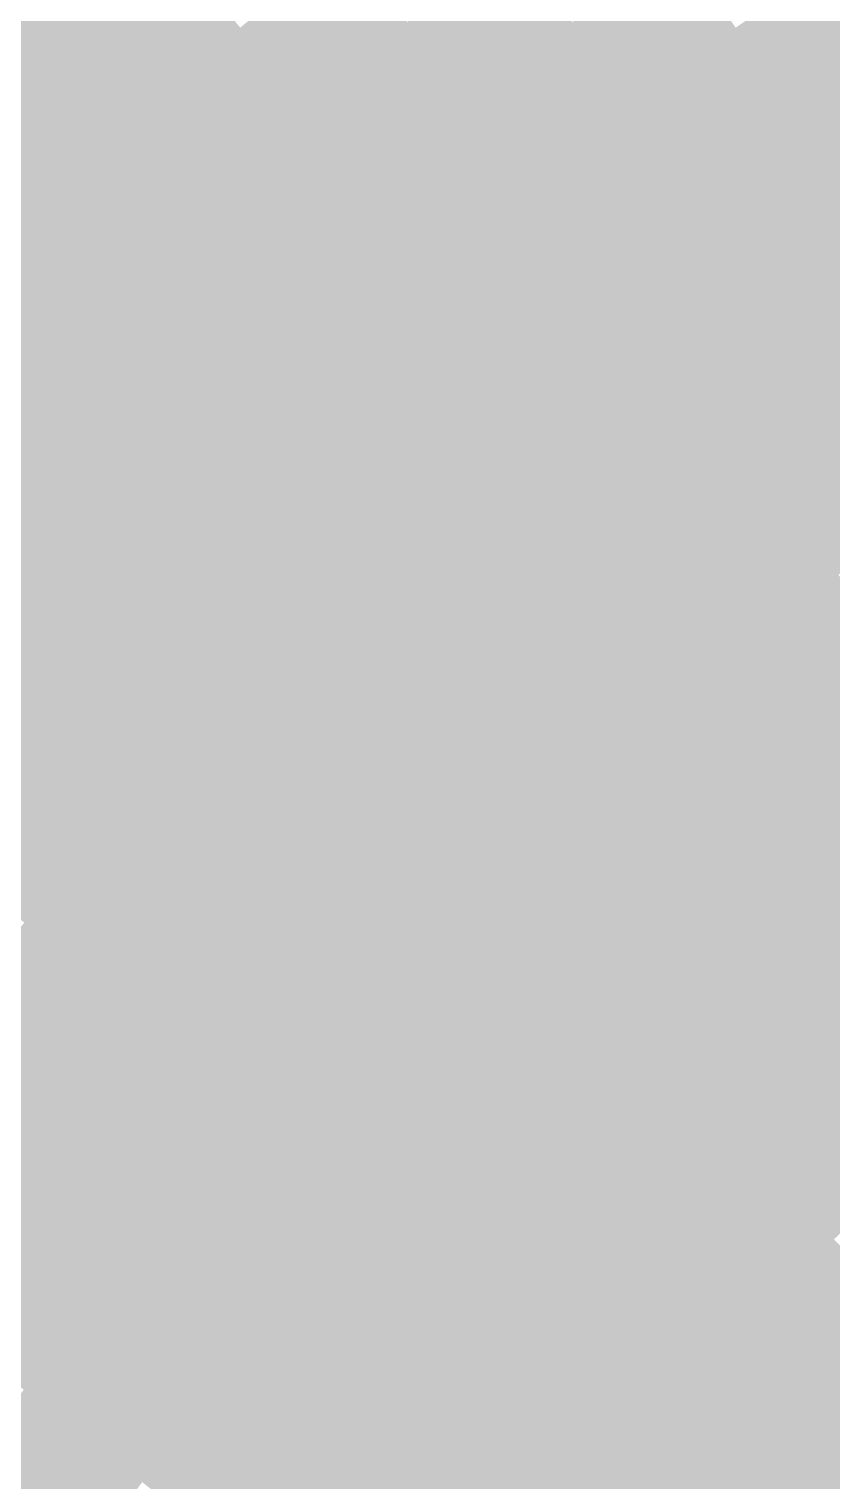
# Model space of a CAD drawing. Header units: inches. Extents: x -266 to 784, y -170 to 213.
# Drawn here: x -74 to -57.96, y 56.01 to 85 of the extents above; entities that cross this region are included whole.
import ezdxf

# ---------------------------------------------------------------- set-up
doc = ezdxf.new("R2010")
doc.units = ezdxf.units.IN
doc.header["$MEASUREMENT"] = 0

msp = doc.modelspace()

# ---------------------------------------------------------------- linework, layer by layer
at = {"color": 91, "true_color": 0x7bf68f}
msp.add_solid([(-73.155358, 84.807391), (-73.808531, 85.5646), (-71.052048, 86.577171), (-71.686441, 87.350181)], dxfattribs=at)
at = {"color": 91, "true_color": 0x7afe8d}
msp.add_solid([(-69.148868, 84.258139), (-69.783261, 85.03115), (-67.060243, 85.929761), (-67.675475, 86.718107)], dxfattribs=at)
at = {"color": 91, "true_color": 0x6dfe7e}
msp.add_solid([(-65.82978, 84.353068), (-66.445012, 85.141414), (-63.739826, 85.943206), (-64.335525, 86.746413)], dxfattribs=at)
at = {"color": 101, "true_color": 0x7dfb92}
msp.add_solid([(-72.502186, 84.050182), (-73.155358, 84.807391), (-70.417655, 85.80416), (-71.052048, 86.577171)], dxfattribs=at)
at = {"color": 91, "true_color": 0x60fe6f}
msp.add_solid([(-62.548427, 84.336791), (-63.144126, 85.139998), (-60.45986, 85.846405), (-61.035668, 86.66399)], dxfattribs=at)
at = {"color": 93, "true_color": 0x53fe5f}
msp.add_solid([(-59.308244, 84.211236), (-59.884052, 85.028821), (-57.223734, 85.64137), (-57.779304, 86.47284)], dxfattribs=at)
at = {"color": 91, "true_color": 0x79f28f}
msp.add_solid([(-75.886162, 83.727477), (-76.557721, 84.468428), (-73.808531, 85.5646), (-74.461704, 86.321809)], dxfattribs=at)
at = {"color": 91, "true_color": 0x73fe87}
msp.add_solid([(-68.514475, 83.485129), (-69.148868, 84.258139), (-66.445012, 85.141414), (-67.060243, 85.929761)], dxfattribs=at)
at = {"color": 91, "true_color": 0x66fe78}
msp.add_solid([(-65.214549, 83.564721), (-65.82978, 84.353068), (-63.144126, 85.139998), (-63.739826, 85.943206)], dxfattribs=at)
at = {"color": 91, "true_color": 0x5afe69}
msp.add_solid([(-61.952728, 83.533583), (-62.548427, 84.336791), (-59.884052, 85.028821), (-60.45986, 85.846405)], dxfattribs=at)
at = {"color": 101, "true_color": 0x7bf692}
msp.add_solid([(-75.214603, 82.986526), (-75.886162, 83.727477), (-73.155358, 84.807391), (-73.808531, 85.5646)], dxfattribs=at)
at = {"color": 101, "true_color": 0x7fff94}
msp.add_solid([(-71.849013, 83.292973), (-72.502186, 84.050182), (-69.783261, 85.03115), (-70.417655, 85.80416)], dxfattribs=at)
at = {"color": 93, "true_color": 0x4dfe59}
msp.add_solid([(-58.732436, 83.393651), (-59.308244, 84.211236), (-56.668164, 84.8099), (-57.223734, 85.64137)], dxfattribs=at)
at = {"color": 101, "true_color": 0x7afe90}
msp.add_solid([(-71.19584, 82.535764), (-71.849013, 83.292973), (-69.148868, 84.258139), (-69.783261, 85.03115)], dxfattribs=at)
at = {"color": 91, "true_color": 0x6dfe82}
msp.add_solid([(-67.880081, 82.712119), (-68.514475, 83.485129), (-65.82978, 84.353068), (-66.445012, 85.141414)], dxfattribs=at)
at = {"color": 91, "true_color": 0x60fe73}
msp.add_solid([(-64.599317, 82.776375), (-65.214549, 83.564721), (-62.548427, 84.336791), (-63.144126, 85.139998)], dxfattribs=at)
at = {"color": 91, "true_color": 0x53fe63}
msp.add_solid([(-61.357028, 82.730376), (-61.952728, 83.533583), (-59.308244, 84.211236), (-59.884052, 85.028821)], dxfattribs=at)
at = {"color": 101, "true_color": 0x7dfb94}
msp.add_solid([(-74.543044, 82.245575), (-75.214603, 82.986526), (-72.502186, 84.050182), (-73.155358, 84.807391)], dxfattribs=at)
at = {"color": 93, "true_color": 0x46fe53}
msp.add_solid([(-58.156627, 82.576066), (-58.732436, 83.393651), (-56.112594, 83.978431), (-56.668164, 84.8099)], dxfattribs=at)
at = {"color": 91, "true_color": 0x73fe8a}
msp.add_solid([(-70.542667, 81.778555), (-71.19584, 82.535764), (-68.514475, 83.485129), (-69.148868, 84.258139)], dxfattribs=at)
at = {"color": 91, "true_color": 0x66fe7c}
msp.add_solid([(-67.245688, 81.939108), (-67.880081, 82.712119), (-65.214549, 83.564721), (-65.82978, 84.353068)], dxfattribs=at)
at = {"color": 91, "true_color": 0x5afe6d}
msp.add_solid([(-63.984085, 81.988028), (-64.599317, 82.776375), (-61.952728, 83.533583), (-62.548427, 84.336791)], dxfattribs=at)
at = {"color": 93, "true_color": 0x4dfe5e}
msp.add_solid([(-60.761329, 81.927168), (-61.357028, 82.730376), (-58.732436, 83.393651), (-59.308244, 84.211236)], dxfattribs=at)
at = {"color": 101, "true_color": 0x7fff97}
msp.add_solid([(-73.871485, 81.504624), (-74.543044, 82.245575), (-71.849013, 83.292973), (-72.502186, 84.050182)], dxfattribs=at)
at = {"color": 100, "true_color": 0x40fe4e}
msp.add_solid([(-57.580819, 81.758481), (-58.156627, 82.576066), (-55.557023, 83.146961), (-56.112594, 83.978431)], dxfattribs=at)
at = {"color": 91, "true_color": 0x60fe77}
msp.add_solid([(-66.611295, 81.166098), (-67.245688, 81.939108), (-64.599317, 82.776375), (-65.214549, 83.564721)], dxfattribs=at)
at = {"color": 91, "true_color": 0x53fe67}
msp.add_solid([(-63.368854, 81.199682), (-63.984085, 81.988028), (-61.357028, 82.730376), (-61.952728, 83.533583)], dxfattribs=at)
at = {"color": 101, "true_color": 0x7afe93}
msp.add_solid([(-73.199926, 80.763673), (-73.871485, 81.504624), (-71.19584, 82.535764), (-71.849013, 83.292973)], dxfattribs=at)
at = {"color": 91, "true_color": 0x6dfe85}
msp.add_solid([(-69.889494, 81.021347), (-70.542667, 81.778555), (-67.880081, 82.712119), (-68.514475, 83.485129)], dxfattribs=at)
at = {"color": 93, "true_color": 0x46fe58}
msp.add_solid([(-60.16563, 81.123961), (-60.761329, 81.927168), (-58.156627, 82.576066), (-58.732436, 83.393651)], dxfattribs=at)
at = {"color": 91, "true_color": 0x66fe80}
msp.add_solid([(-69.236321, 80.264138), (-69.889494, 81.021347), (-67.245688, 81.939108), (-67.880081, 82.712119)], dxfattribs=at)
at = {"color": 91, "true_color": 0x5afe71}
msp.add_solid([(-65.976902, 80.393087), (-66.611295, 81.166098), (-63.984085, 81.988028), (-64.599317, 82.776375)], dxfattribs=at)
at = {"color": 93, "true_color": 0x4dfe62}
msp.add_solid([(-62.753622, 80.411336), (-63.368854, 81.199682), (-60.761329, 81.927168), (-61.357028, 82.730376)], dxfattribs=at)
at = {"color": 91, "true_color": 0x73fe8e}
msp.add_solid([(-72.528367, 80.022722), (-73.199926, 80.763673), (-70.542667, 81.778555), (-71.19584, 82.535764)], dxfattribs=at)
at = {"color": 93, "true_color": 0x40fe52}
msp.add_solid([(-59.56993, 80.320753), (-60.16563, 81.123961), (-57.580819, 81.758481), (-58.156627, 82.576066)], dxfattribs=at)
at = {"color": 101, "true_color": 0x7fff9a}
msp.add_solid([(-75.84946, 79.667179), (-76.539, 80.391426), (-73.871485, 81.504624), (-74.543044, 82.245575)], dxfattribs=at)
at = {"color": 91, "true_color": 0x6dfe88}
msp.add_solid([(-71.856808, 79.28177), (-72.528367, 80.022722), (-69.889494, 81.021347), (-70.542667, 81.778555)], dxfattribs=at)
at = {"color": 91, "true_color": 0x60fe7a}
msp.add_solid([(-68.583149, 79.506929), (-69.236321, 80.264138), (-66.611295, 81.166098), (-67.245688, 81.939108)], dxfattribs=at)
at = {"color": 91, "true_color": 0x53fe6c}
msp.add_solid([(-65.342508, 79.620077), (-65.976902, 80.393087), (-63.368854, 81.199682), (-63.984085, 81.988028)], dxfattribs=at)
at = {"color": 93, "true_color": 0x46fe5c}
msp.add_solid([(-62.138391, 79.622989), (-62.753622, 80.411336), (-60.16563, 81.123961), (-60.761329, 81.927168)], dxfattribs=at)
at = {"color": 100, "true_color": 0x3aff4c}
msp.add_solid([(-58.974231, 79.517546), (-59.56993, 80.320753), (-57.005011, 80.940897), (-57.580819, 81.758481)], dxfattribs=at)
at = {"color": 101, "true_color": 0x7afe96}
msp.add_solid([(-75.159919, 78.942932), (-75.84946, 79.667179), (-73.199926, 80.763673), (-73.871485, 81.504624)], dxfattribs=at)
at = {"color": 93, "true_color": 0x4dfe66}
msp.add_solid([(-64.708115, 78.847066), (-65.342508, 79.620077), (-62.753622, 80.411336), (-63.368854, 81.199682)], dxfattribs=at)
at = {"color": 91, "true_color": 0x66fe83}
msp.add_solid([(-71.185249, 78.540819), (-71.856808, 79.28177), (-69.236321, 80.264138), (-69.889494, 81.021347)], dxfattribs=at)
at = {"color": 91, "true_color": 0x5afe75}
msp.add_solid([(-67.929976, 78.74972), (-68.583149, 79.506929), (-65.976902, 80.393087), (-66.611295, 81.166098)], dxfattribs=at)
at = {"color": 93, "true_color": 0x40fe57}
msp.add_solid([(-61.523159, 78.834643), (-62.138391, 79.622989), (-59.56993, 80.320753), (-60.16563, 81.123961)], dxfattribs=at)
at = {"color": 100, "true_color": 0x33ff46}
msp.add_solid([(-58.378532, 78.714338), (-58.974231, 79.517546), (-56.429203, 80.123312), (-57.005011, 80.940897)], dxfattribs=at)
at = {"color": 101, "true_color": 0x73fe91}
msp.add_solid([(-74.470379, 78.218685), (-75.159919, 78.942932), (-72.528367, 80.022722), (-73.199926, 80.763673)], dxfattribs=at)
at = {"color": 91, "true_color": 0x53fe70}
msp.add_solid([(-67.276803, 77.992511), (-67.929976, 78.74972), (-65.342508, 79.620077), (-65.976902, 80.393087)], dxfattribs=at)
at = {"color": 93, "true_color": 0x46fe61}
msp.add_solid([(-64.073722, 78.074056), (-64.708115, 78.847066), (-62.138391, 79.622989), (-62.753622, 80.411336)], dxfattribs=at)
at = {"color": 100, "true_color": 0x3aff51}
msp.add_solid([(-60.907927, 78.046296), (-61.523159, 78.834643), (-58.974231, 79.517546), (-59.56993, 80.320753)], dxfattribs=at)
at = {"color": 91, "true_color": 0x6dfe8c}
msp.add_solid([(-73.780838, 77.494438), (-74.470379, 78.218685), (-71.856808, 79.28177), (-72.528367, 80.022722)], dxfattribs=at)
at = {"color": 91, "true_color": 0x60fe7e}
msp.add_solid([(-70.51369, 77.799868), (-71.185249, 78.540819), (-68.583149, 79.506929), (-69.236321, 80.264138)], dxfattribs=at)
at = {"color": 100, "true_color": 0x2dff41}
msp.add_solid([(-57.782833, 77.911131), (-58.378532, 78.714338), (-55.853395, 79.305727), (-56.429203, 80.123312)], dxfattribs=at)
at = {"color": 91, "true_color": 0x5afe79}
msp.add_solid([(-69.842131, 77.058917), (-70.51369, 77.799868), (-67.929976, 78.74972), (-68.583149, 79.506929)], dxfattribs=at)
at = {"color": 91, "true_color": 0x4dfe6a}
msp.add_solid([(-66.62363, 77.235302), (-67.276803, 77.992511), (-64.708115, 78.847066), (-65.342508, 79.620077)], dxfattribs=at)
at = {"color": 93, "true_color": 0x40fe5b}
msp.add_solid([(-63.439328, 77.301045), (-64.073722, 78.074056), (-61.523159, 78.834643), (-62.138391, 79.622989)], dxfattribs=at)
at = {"color": 100, "true_color": 0x33ff4b}
msp.add_solid([(-60.292696, 77.25795), (-60.907927, 78.046296), (-58.378532, 78.714338), (-58.974231, 79.517546)], dxfattribs=at)
at = {"color": 91, "true_color": 0x66fe87}
msp.add_solid([(-73.091298, 76.770191), (-73.780838, 77.494438), (-71.185249, 78.540819), (-71.856808, 79.28177)], dxfattribs=at)
at = {"color": 91, "true_color": 0x53fe74}
msp.add_solid([(-69.170572, 76.317966), (-69.842131, 77.058917), (-67.276803, 77.992511), (-67.929976, 78.74972)], dxfattribs=at)
at = {"color": 93, "true_color": 0x46fe65}
msp.add_solid([(-65.970457, 76.478094), (-66.62363, 77.235302), (-64.073722, 78.074056), (-64.708115, 78.847066)], dxfattribs=at)
at = {"color": 100, "true_color": 0x3aff56}
msp.add_solid([(-62.804935, 76.528035), (-63.439328, 77.301045), (-60.907927, 78.046296), (-61.523159, 78.834643)], dxfattribs=at)
at = {"color": 100, "true_color": 0x2dff46}
msp.add_solid([(-59.677464, 76.469603), (-60.292696, 77.25795), (-57.782833, 77.911131), (-58.378532, 78.714338)], dxfattribs=at)
at = {"color": 91, "true_color": 0x60fe82}
msp.add_solid([(-72.401757, 76.045944), (-73.091298, 76.770191), (-70.51369, 77.799868), (-71.185249, 78.540819)], dxfattribs=at)
at = {"color": 91, "true_color": 0x6dfe8f}
msp.add_solid([(-75.660426, 75.660426), (-76.367532, 76.367532), (-73.780838, 77.494438), (-74.470379, 78.218685)], dxfattribs=at)
at = {"color": 91, "true_color": 0x4dfe6e}
msp.add_solid([(-68.499013, 75.577015), (-69.170572, 76.317966), (-66.62363, 77.235302), (-67.276803, 77.992511)], dxfattribs=at)
at = {"color": 93, "true_color": 0x40fe5f}
msp.add_solid([(-65.317284, 75.720885), (-65.970457, 76.478094), (-63.439328, 77.301045), (-64.073722, 78.074056)], dxfattribs=at)
at = {"color": 100, "true_color": 0x33ff50}
msp.add_solid([(-62.170542, 75.755024), (-62.804935, 76.528035), (-60.292696, 77.25795), (-60.907927, 78.046296)], dxfattribs=at)
at = {"color": 91, "true_color": 0x5afe7d}
msp.add_solid([(-71.712217, 75.321697), (-72.401757, 76.045944), (-69.842131, 77.058917), (-70.51369, 77.799868)], dxfattribs=at)
at = {"color": 100, "true_color": 0x26ff40}
msp.add_solid([(-59.062233, 75.681257), (-59.677464, 76.469603), (-57.187133, 77.107923), (-57.782833, 77.911131)], dxfattribs=at)
at = {"color": 91, "true_color": 0x66fe8a}
msp.add_solid([(-74.953319, 74.953319), (-75.660426, 75.660426), (-73.091298, 76.770191), (-73.780838, 77.494438)], dxfattribs=at)
at = {"color": 93, "true_color": 0x46fe69}
msp.add_solid([(-67.827454, 74.836064), (-68.499013, 75.577015), (-65.970457, 76.478094), (-66.62363, 77.235302)], dxfattribs=at)
at = {"color": 100, "true_color": 0x3aff5a}
msp.add_solid([(-64.664111, 74.963676), (-65.317284, 75.720885), (-62.804935, 76.528035), (-63.439328, 77.301045)], dxfattribs=at)
at = {"color": 100, "true_color": 0x2dff4b}
msp.add_solid([(-61.536149, 74.982014), (-62.170542, 75.755024), (-59.677464, 76.469603), (-60.292696, 77.25795)], dxfattribs=at)
at = {"color": 91, "true_color": 0x53fe78}
msp.add_solid([(-71.022676, 74.59745), (-71.712217, 75.321697), (-69.170572, 76.317966), (-69.842131, 77.058917)], dxfattribs=at)
at = {"color": 100, "true_color": 0x20ff3a}
msp.add_solid([(-58.447001, 74.892911), (-59.062233, 75.681257), (-56.591434, 76.304715), (-57.187133, 77.107923)], dxfattribs=at)
at = {"color": 91, "true_color": 0x60fe86}
msp.add_solid([(-74.246212, 74.246212), (-74.953319, 74.953319), (-72.401757, 76.045944), (-73.091298, 76.770191)], dxfattribs=at)
at = {"color": 91, "true_color": 0x4dfe73}
msp.add_solid([(-70.333136, 73.873202), (-71.022676, 74.59745), (-68.499013, 75.577015), (-69.170572, 76.317966)], dxfattribs=at)
at = {"color": 93, "true_color": 0x40fe64}
msp.add_solid([(-67.155895, 74.095113), (-67.827454, 74.836064), (-65.317284, 75.720885), (-65.970457, 76.478094)], dxfattribs=at)
at = {"color": 100, "true_color": 0x33ff55}
msp.add_solid([(-64.010939, 74.206467), (-64.664111, 74.963676), (-62.170542, 75.755024), (-62.804935, 76.528035)], dxfattribs=at)
at = {"color": 100, "true_color": 0x26ff45}
msp.add_solid([(-60.901755, 74.209004), (-61.536149, 74.982014), (-59.062233, 75.681257), (-59.677464, 76.469603)], dxfattribs=at)
at = {"color": 100, "true_color": 0x1aff35}
msp.add_solid([(-57.83177, 74.104564), (-58.447001, 74.892911), (-55.995735, 75.501508), (-56.591434, 76.304715)], dxfattribs=at)
at = {"color": 91, "true_color": 0x5afe81}
msp.add_solid([(-73.539105, 73.539105), (-74.246212, 74.246212), (-71.712217, 75.321697), (-72.401757, 76.045944)], dxfattribs=at)
at = {"color": 100, "true_color": 0x3aff5f}
msp.add_solid([(-66.484337, 73.354161), (-67.155895, 74.095113), (-64.664111, 74.963676), (-65.317284, 75.720885)], dxfattribs=at)
at = {"color": 100, "true_color": 0x2dff4f}
msp.add_solid([(-63.357766, 73.449258), (-64.010939, 74.206467), (-61.536149, 74.982014), (-62.170542, 75.755024)], dxfattribs=at)
at = {"color": 100, "true_color": 0x20ff40}
msp.add_solid([(-60.267362, 73.435993), (-60.901755, 74.209004), (-58.447001, 74.892911), (-59.062233, 75.681257)], dxfattribs=at)
at = {"color": 91, "true_color": 0x46fe6e}
msp.add_solid([(-69.643595, 73.148955), (-70.333136, 73.873202), (-67.827454, 74.836064), (-68.499013, 75.577015)], dxfattribs=at)
at = {"color": 91, "true_color": 0x53fe7c}
msp.add_solid([(-72.831998, 72.831998), (-73.539105, 73.539105), (-71.022676, 74.59745), (-71.712217, 75.321697)], dxfattribs=at)
at = {"color": 93, "true_color": 0x40fe68}
msp.add_solid([(-68.954054, 72.424708), (-69.643595, 73.148955), (-67.155895, 74.095113), (-67.827454, 74.836064)], dxfattribs=at)
at = {"color": 100, "true_color": 0x33ff5a}
msp.add_solid([(-65.812778, 72.61321), (-66.484337, 73.354161), (-64.010939, 74.206467), (-64.664111, 74.963676)], dxfattribs=at)
at = {"color": 100, "true_color": 0x26ff4a}
msp.add_solid([(-62.704593, 72.692049), (-63.357766, 73.449258), (-60.901755, 74.209004), (-61.536149, 74.982014)], dxfattribs=at)
at = {"color": 100, "true_color": 0x1aff3a}
msp.add_solid([(-59.632969, 72.662983), (-60.267362, 73.435993), (-57.83177, 74.104564), (-58.447001, 74.892911)], dxfattribs=at)
at = {"color": 91, "true_color": 0x4dfe77}
msp.add_solid([(-72.124892, 72.124892), (-72.831998, 72.831998), (-70.333136, 73.873202), (-71.022676, 74.59745)], dxfattribs=at)
at = {"color": 91, "true_color": 0x5afe85}
msp.add_solid([(-75.321697, 71.712217), (-76.045944, 72.401757), (-73.539105, 73.539105), (-74.246212, 74.246212)], dxfattribs=at)
at = {"color": 110, "true_color": 0x3aff63}
msp.add_solid([(-68.264514, 71.700461), (-68.954054, 72.424708), (-66.484337, 73.354161), (-67.155895, 74.095113)], dxfattribs=at)
at = {"color": 100, "true_color": 0x2dff54}
msp.add_solid([(-65.141219, 71.872259), (-65.812778, 72.61321), (-63.357766, 73.449258), (-64.010939, 74.206467)], dxfattribs=at)
at = {"color": 100, "true_color": 0x20ff45}
msp.add_solid([(-62.05142, 71.93484), (-62.704593, 72.692049), (-60.267362, 73.435993), (-60.901755, 74.209004)], dxfattribs=at)
at = {"color": 100, "true_color": 0x13ff35}
msp.add_solid([(-58.998575, 71.889972), (-59.632969, 72.662983), (-57.216538, 73.316218), (-57.83177, 74.104564)], dxfattribs=at)
at = {"color": 91, "true_color": 0x46fe72}
msp.add_solid([(-71.417785, 71.417785), (-72.124892, 72.124892), (-69.643595, 73.148955), (-70.333136, 73.873202)], dxfattribs=at)
at = {"color": 91, "true_color": 0x53fe80}
msp.add_solid([(-74.59745, 71.022676), (-75.321697, 71.712217), (-72.831998, 72.831998), (-73.539105, 73.539105)], dxfattribs=at)
at = {"color": 100, "true_color": 0x33ff5e}
msp.add_solid([(-67.574973, 70.976214), (-68.264514, 71.700461), (-65.812778, 72.61321), (-66.484337, 73.354161)], dxfattribs=at)
at = {"color": 100, "true_color": 0x26ff4f}
msp.add_solid([(-64.46966, 71.131308), (-65.141219, 71.872259), (-62.704593, 72.692049), (-63.357766, 73.449258)], dxfattribs=at)
at = {"color": 100, "true_color": 0x1aff3f}
msp.add_solid([(-61.398247, 71.177632), (-62.05142, 71.93484), (-59.632969, 72.662983), (-60.267362, 73.435993)], dxfattribs=at)
at = {"color": 93, "true_color": 0x40fe6d}
msp.add_solid([(-70.710678, 70.710678), (-71.417785, 71.417785), (-68.954054, 72.424708), (-69.643595, 73.148955)], dxfattribs=at)
at = {"color": 100, "true_color": 0x0dff2f}
msp.add_solid([(-58.364182, 71.116962), (-58.998575, 71.889972), (-56.601306, 72.527871), (-57.216538, 73.316218)], dxfattribs=at)
at = {"color": 91, "true_color": 0x4dfe7b}
msp.add_solid([(-73.873202, 70.333136), (-74.59745, 71.022676), (-72.124892, 72.124892), (-72.831998, 72.831998)], dxfattribs=at)
at = {"color": 100, "true_color": 0x2dff59}
msp.add_solid([(-66.885433, 70.251967), (-67.574973, 70.976214), (-65.141219, 71.872259), (-65.812778, 72.61321)], dxfattribs=at)
at = {"color": 100, "true_color": 0x20ff4a}
msp.add_solid([(-63.798101, 70.390357), (-64.46966, 71.131308), (-62.05142, 71.93484), (-62.704593, 72.692049)], dxfattribs=at)
at = {"color": 100, "true_color": 0x13ff3a}
msp.add_solid([(-60.745074, 70.420423), (-61.398247, 71.177632), (-58.998575, 71.889972), (-59.632969, 72.662983)], dxfattribs=at)
at = {"color": 100, "true_color": 0x06ff2a}
msp.add_solid([(-57.729789, 70.343951), (-58.364182, 71.116962), (-55.986075, 71.739525), (-56.601306, 72.527871)], dxfattribs=at)
at = {"color": 110, "true_color": 0x3aff68}
msp.add_solid([(-70.003571, 70.003571), (-70.710678, 70.710678), (-68.264514, 71.700461), (-68.954054, 72.424708)], dxfattribs=at)
at = {"color": 91, "true_color": 0x46fe76}
msp.add_solid([(-73.148955, 69.643595), (-73.873202, 70.333136), (-71.417785, 71.417785), (-72.124892, 72.124892)], dxfattribs=at)
at = {"color": 100, "true_color": 0x1aff45}
msp.add_solid([(-63.126542, 69.649406), (-63.798101, 70.390357), (-61.398247, 71.177632), (-62.05142, 71.93484)], dxfattribs=at)
at = {"color": 110, "true_color": 0x33ff63}
msp.add_solid([(-69.296465, 69.296465), (-70.003571, 70.003571), (-67.574973, 70.976214), (-68.264514, 71.700461)], dxfattribs=at)
at = {"color": 100, "true_color": 0x26ff54}
msp.add_solid([(-66.195892, 69.52772), (-66.885433, 70.251967), (-64.46966, 71.131308), (-65.141219, 71.872259)], dxfattribs=at)
at = {"color": 100, "true_color": 0x0dff35}
msp.add_solid([(-60.091902, 69.663214), (-60.745074, 70.420423), (-58.364182, 71.116962), (-58.998575, 71.889972)], dxfattribs=at)
at = {"color": 93, "true_color": 0x40fe72}
msp.add_solid([(-72.424708, 68.954054), (-73.148955, 69.643595), (-70.710678, 70.710678), (-71.417785, 71.417785)], dxfattribs=at)
at = {"color": 100, "true_color": 0x20ff4f}
msp.add_solid([(-65.506352, 68.803473), (-66.195892, 69.52772), (-63.798101, 70.390357), (-64.46966, 71.131308)], dxfattribs=at)
at = {"color": 100, "true_color": 0x13ff40}
msp.add_solid([(-62.454983, 68.908455), (-63.126542, 69.649406), (-60.745074, 70.420423), (-61.398247, 71.177632)], dxfattribs=at)
at = {"color": 100, "true_color": 0x06ff2f}
msp.add_solid([(-59.438729, 68.906005), (-60.091902, 69.663214), (-57.729789, 70.343951), (-58.364182, 71.116962)], dxfattribs=at)
at = {"color": 91, "true_color": 0x4dfe7f}
msp.add_solid([(-75.577015, 68.499013), (-76.317966, 69.170572), (-73.873202, 70.333136), (-74.59745, 71.022676)], dxfattribs=at)
at = {"color": 100, "true_color": 0x2dff5e}
msp.add_solid([(-68.589358, 68.589358), (-69.296465, 69.296465), (-66.885433, 70.251967), (-67.574973, 70.976214)], dxfattribs=at)
at = {"color": 110, "true_color": 0x3aff6d}
msp.add_solid([(-71.700461, 68.264514), (-72.424708, 68.954054), (-70.003571, 70.003571), (-70.710678, 70.710678)], dxfattribs=at)
at = {"color": 91, "true_color": 0x46fe7b}
msp.add_solid([(-74.836064, 67.827454), (-75.577015, 68.499013), (-73.148955, 69.643595), (-73.873202, 70.333136)], dxfattribs=at)
at = {"color": 100, "true_color": 0x26ff59}
msp.add_solid([(-67.882251, 67.882251), (-68.589358, 68.589358), (-66.195892, 69.52772), (-66.885433, 70.251967)], dxfattribs=at)
at = {"color": 100, "true_color": 0x1aff4a}
msp.add_solid([(-64.816811, 68.079226), (-65.506352, 68.803473), (-63.126542, 69.649406), (-63.798101, 70.390357)], dxfattribs=at)
at = {"color": 100, "true_color": 0x0dff3a}
msp.add_solid([(-61.783424, 68.167504), (-62.454983, 68.908455), (-60.091902, 69.663214), (-60.745074, 70.420423)], dxfattribs=at)
at = {"color": 100, "true_color": 0x00ff2a}
msp.add_solid([(-58.785556, 68.148796), (-59.438729, 68.906005), (-57.095396, 69.570941), (-57.729789, 70.343951)], dxfattribs=at)
at = {"color": 110, "true_color": 0x33ff68}
msp.add_solid([(-70.976214, 67.574973), (-71.700461, 68.264514), (-69.296465, 69.296465), (-70.003571, 70.003571)], dxfattribs=at)
at = {"color": 103, "true_color": 0x40fe76}
msp.add_solid([(-74.095113, 67.155895), (-74.836064, 67.827454), (-72.424708, 68.954054), (-73.148955, 69.643595)], dxfattribs=at)
at = {"color": 100, "true_color": 0x13ff45}
msp.add_solid([(-64.127271, 67.354979), (-64.816811, 68.079226), (-62.454983, 68.908455), (-63.126542, 69.649406)], dxfattribs=at)
at = {"color": 100, "true_color": 0x06ff35}
msp.add_solid([(-61.111865, 67.426552), (-61.783424, 68.167504), (-59.438729, 68.906005), (-60.091902, 69.663214)], dxfattribs=at)
at = {"color": 110, "true_color": 0x2dff63}
msp.add_solid([(-70.251967, 66.885433), (-70.976214, 67.574973), (-68.589358, 68.589358), (-69.296465, 69.296465)], dxfattribs=at)
at = {"color": 100, "true_color": 0x20ff55}
msp.add_solid([(-67.175144, 67.175144), (-67.882251, 67.882251), (-65.506352, 68.803473), (-66.195892, 69.52772)], dxfattribs=at)
at = {"color": 100, "true_color": 0x00fc2a}
msp.add_solid([(-58.132383, 67.391587), (-58.785556, 68.148796), (-56.461002, 68.79793), (-57.095396, 69.570941)], dxfattribs=at)
at = {"color": 110, "true_color": 0x3aff71}
msp.add_solid([(-73.354161, 66.484337), (-74.095113, 67.155895), (-71.700461, 68.264514), (-72.424708, 68.954054)], dxfattribs=at)
at = {"color": 100, "true_color": 0x1aff50}
msp.add_solid([(-66.468037, 66.468037), (-67.175144, 67.175144), (-64.816811, 68.079226), (-65.506352, 68.803473)], dxfattribs=at)
at = {"color": 100, "true_color": 0x0dff40}
msp.add_solid([(-63.43773, 66.630732), (-64.127271, 67.354979), (-61.783424, 68.167504), (-62.454983, 68.908455)], dxfattribs=at)
at = {"color": 100, "true_color": 0x00ff30}
msp.add_solid([(-60.440306, 66.685601), (-61.111865, 67.426552), (-58.785556, 68.148796), (-59.438729, 68.906005)], dxfattribs=at)
at = {"color": 100, "true_color": 0x00f72a}
msp.add_solid([(-57.47921, 66.634378), (-58.132383, 67.391587), (-55.826609, 68.02492), (-56.461002, 68.79793)], dxfattribs=at)
at = {"color": 100, "true_color": 0x26ff5f}
msp.add_solid([(-69.52772, 66.195892), (-70.251967, 66.885433), (-67.882251, 67.882251), (-68.589358, 68.589358)], dxfattribs=at)
at = {"color": 110, "true_color": 0x33ff6d}
msp.add_solid([(-72.61321, 65.812778), (-73.354161, 66.484337), (-70.976214, 67.574973), (-71.700461, 68.264514)], dxfattribs=at)
at = {"color": 100, "true_color": 0x06ff3b}
msp.add_solid([(-62.74819, 65.906485), (-63.43773, 66.630732), (-61.111865, 67.426552), (-61.783424, 68.167504)], dxfattribs=at)
at = {"color": 100, "true_color": 0x00fc30}
msp.add_solid([(-59.768747, 65.94465), (-60.440306, 66.685601), (-58.132383, 67.391587), (-58.785556, 68.148796)], dxfattribs=at)
at = {"color": 100, "true_color": 0x20ff5a}
msp.add_solid([(-68.803473, 65.506352), (-69.52772, 66.195892), (-67.175144, 67.175144), (-67.882251, 67.882251)], dxfattribs=at)
at = {"color": 100, "true_color": 0x13ff4b}
msp.add_solid([(-65.760931, 65.760931), (-66.468037, 66.468037), (-64.127271, 67.354979), (-64.816811, 68.079226)], dxfattribs=at)
at = {"color": 110, "true_color": 0x2dff68}
msp.add_solid([(-71.872259, 65.141219), (-72.61321, 65.812778), (-70.251967, 66.885433), (-70.976214, 67.574973)], dxfattribs=at)
at = {"color": 100, "true_color": 0x0dff46}
msp.add_solid([(-65.053824, 65.053824), (-65.760931, 65.760931), (-63.43773, 66.630732), (-64.127271, 67.354979)], dxfattribs=at)
at = {"color": 100, "true_color": 0x00ff36}
msp.add_solid([(-62.058649, 65.182237), (-62.74819, 65.906485), (-60.440306, 66.685601), (-61.111865, 67.426552)], dxfattribs=at)
at = {"color": 100, "true_color": 0x00f72f}
msp.add_solid([(-59.097188, 65.203699), (-59.768747, 65.94465), (-57.47921, 66.634378), (-58.132383, 67.391587)], dxfattribs=at)
at = {"color": 110, "true_color": 0x3aff76}
msp.add_solid([(-74.963676, 64.664111), (-75.720885, 65.317284), (-73.354161, 66.484337), (-74.095113, 67.155895)], dxfattribs=at)
at = {"color": 100, "true_color": 0x1aff55}
msp.add_solid([(-68.079226, 64.816811), (-68.803473, 65.506352), (-66.468037, 66.468037), (-67.175144, 67.175144)], dxfattribs=at)
at = {"color": 110, "true_color": 0x26ff64}
msp.add_solid([(-71.131308, 64.46966), (-71.872259, 65.141219), (-69.52772, 66.195892), (-70.251967, 66.885433)], dxfattribs=at)
at = {"color": 100, "true_color": 0x00fc36}
msp.add_solid([(-61.369108, 64.45799), (-62.058649, 65.182237), (-59.768747, 65.94465), (-60.440306, 66.685601)], dxfattribs=at)
at = {"color": 110, "true_color": 0x33ff72}
msp.add_solid([(-74.206467, 64.010939), (-74.963676, 64.664111), (-72.61321, 65.812778), (-73.354161, 66.484337)], dxfattribs=at)
at = {"color": 100, "true_color": 0x13ff50}
msp.add_solid([(-67.354979, 64.127271), (-68.079226, 64.816811), (-65.760931, 65.760931), (-66.468037, 66.468037)], dxfattribs=at)
at = {"color": 100, "true_color": 0x06ff41}
msp.add_solid([(-64.346717, 64.346717), (-65.053824, 65.053824), (-62.74819, 65.906485), (-63.43773, 66.630732)], dxfattribs=at)
at = {"color": 100, "true_color": 0x00f32f}
msp.add_solid([(-58.425629, 64.462748), (-59.097188, 65.203699), (-56.826037, 65.87717), (-57.47921, 66.634378)], dxfattribs=at)
at = {"color": 100, "true_color": 0x20ff5f}
msp.add_solid([(-70.390357, 63.798101), (-71.131308, 64.46966), (-68.803473, 65.506352), (-69.52772, 66.195892)], dxfattribs=at)
at = {"color": 110, "true_color": 0x2dff6d}
msp.add_solid([(-73.449258, 63.357766), (-74.206467, 64.010939), (-71.872259, 65.141219), (-72.61321, 65.812778)], dxfattribs=at)
at = {"color": 100, "true_color": 0x00ff3c}
msp.add_solid([(-63.63961, 63.63961), (-64.346717, 64.346717), (-62.058649, 65.182237), (-62.74819, 65.906485)], dxfattribs=at)
at = {"color": 100, "true_color": 0x00f735}
msp.add_solid([(-60.679568, 63.733743), (-61.369108, 64.45799), (-59.097188, 65.203699), (-59.768747, 65.94465)], dxfattribs=at)
at = {"color": 100, "true_color": 0x00ef2e}
msp.add_solid([(-57.75407, 63.721797), (-58.425629, 64.462748), (-56.172864, 65.119961), (-56.826037, 65.87717)], dxfattribs=at)
at = {"color": 100, "true_color": 0x0dff4c}
msp.add_solid([(-66.630732, 63.43773), (-67.354979, 64.127271), (-65.053824, 65.053824), (-65.760931, 65.760931)], dxfattribs=at)
at = {"color": 100, "true_color": 0x1aff5a}
msp.add_solid([(-69.649406, 63.126542), (-70.390357, 63.798101), (-68.079226, 64.816811), (-68.803473, 65.506352)], dxfattribs=at)
at = {"color": 110, "true_color": 0x26ff69}
msp.add_solid([(-72.692049, 62.704593), (-73.449258, 63.357766), (-71.131308, 64.46966), (-71.872259, 65.141219)], dxfattribs=at)
at = {"color": 100, "true_color": 0x06ff47}
msp.add_solid([(-65.906485, 62.74819), (-66.630732, 63.43773), (-64.346717, 64.346717), (-65.053824, 65.053824)], dxfattribs=at)
at = {"color": 100, "true_color": 0x00fc3c}
msp.add_solid([(-62.932504, 62.932504), (-63.63961, 63.63961), (-61.369108, 64.45799), (-62.058649, 65.182237)], dxfattribs=at)
at = {"color": 100, "true_color": 0x00f334}
msp.add_solid([(-59.990027, 63.009496), (-60.679568, 63.733743), (-58.425629, 64.462748), (-59.097188, 65.203699)], dxfattribs=at)
at = {"color": 100, "true_color": 0x13ff56}
msp.add_solid([(-68.908455, 62.454983), (-69.649406, 63.126542), (-67.354979, 64.127271), (-68.079226, 64.816811)], dxfattribs=at)
at = {"color": 110, "true_color": 0x20ff64}
msp.add_solid([(-71.93484, 62.05142), (-72.692049, 62.704593), (-70.390357, 63.798101), (-71.131308, 64.46966)], dxfattribs=at)
at = {"color": 100, "true_color": 0x00f73b}
msp.add_solid([(-62.225397, 62.225397), (-62.932504, 62.932504), (-60.679568, 63.733743), (-61.369108, 64.45799)], dxfattribs=at)
at = {"color": 100, "true_color": 0x00ef33}
msp.add_solid([(-59.300487, 62.285249), (-59.990027, 63.009496), (-57.75407, 63.721797), (-58.425629, 64.462748)], dxfattribs=at)
at = {"color": 100, "true_color": 0x0dff51}
msp.add_solid([(-68.167504, 61.783424), (-68.908455, 62.454983), (-66.630732, 63.43773), (-67.354979, 64.127271)], dxfattribs=at)
at = {"color": 100, "true_color": 0x00ff42}
msp.add_solid([(-65.182237, 62.058649), (-65.906485, 62.74819), (-63.63961, 63.63961), (-64.346717, 64.346717)], dxfattribs=at)
at = {"color": 110, "true_color": 0x2dff72}
msp.add_solid([(-74.982014, 61.536149), (-75.755024, 62.170542), (-73.449258, 63.357766), (-74.206467, 64.010939)], dxfattribs=at)
at = {"color": 110, "true_color": 0x1aff60}
msp.add_solid([(-71.177632, 61.398247), (-71.93484, 62.05142), (-69.649406, 63.126542), (-70.390357, 63.798101)], dxfattribs=at)
at = {"color": 100, "true_color": 0x00fc42}
msp.add_solid([(-64.45799, 61.369108), (-65.182237, 62.058649), (-62.932504, 62.932504), (-63.63961, 63.63961)], dxfattribs=at)
at = {"color": 100, "true_color": 0x00f33a}
msp.add_solid([(-61.51829, 61.51829), (-62.225397, 62.225397), (-59.990027, 63.009496), (-60.679568, 63.733743)], dxfattribs=at)
at = {"color": 100, "true_color": 0x00eb32}
msp.add_solid([(-58.610946, 61.561002), (-59.300487, 62.285249), (-57.082511, 62.980846), (-57.75407, 63.721797)], dxfattribs=at)
at = {"color": 110, "true_color": 0x26ff6e}
msp.add_solid([(-74.209004, 60.901755), (-74.982014, 61.536149), (-72.692049, 62.704593), (-73.449258, 63.357766)], dxfattribs=at)
at = {"color": 100, "true_color": 0x06ff4d}
msp.add_solid([(-67.426552, 61.111865), (-68.167504, 61.783424), (-65.906485, 62.74819), (-66.630732, 63.43773)], dxfattribs=at)
at = {"color": 100, "true_color": 0x13ff5b}
msp.add_solid([(-70.420423, 60.745074), (-71.177632, 61.398247), (-68.908455, 62.454983), (-69.649406, 63.126542)], dxfattribs=at)
at = {"color": 100, "true_color": 0x00f741}
msp.add_solid([(-63.733743, 60.679568), (-64.45799, 61.369108), (-62.225397, 62.225397), (-62.932504, 62.932504)], dxfattribs=at)
at = {"color": 100, "true_color": 0x00ef39}
msp.add_solid([(-60.811183, 60.811183), (-61.51829, 61.51829), (-59.300487, 62.285249), (-59.990027, 63.009496)], dxfattribs=at)
at = {"color": 102, "true_color": 0x00e631}
msp.add_solid([(-57.921406, 60.836755), (-58.610946, 61.561002), (-56.410952, 62.239895), (-57.082511, 62.980846)], dxfattribs=at)
at = {"color": 110, "true_color": 0x20ff69}
msp.add_solid([(-73.435993, 60.267362), (-74.209004, 60.901755), (-71.93484, 62.05142), (-72.692049, 62.704593)], dxfattribs=at)
at = {"color": 100, "true_color": 0x00ff48}
msp.add_solid([(-66.685601, 60.440306), (-67.426552, 61.111865), (-65.182237, 62.058649), (-65.906485, 62.74819)], dxfattribs=at)
at = {"color": 100, "true_color": 0x0dff57}
msp.add_solid([(-69.663214, 60.091902), (-70.420423, 60.745074), (-68.167504, 61.783424), (-68.908455, 62.454983)], dxfattribs=at)
at = {"color": 110, "true_color": 0x1aff65}
msp.add_solid([(-72.662983, 59.632969), (-73.435993, 60.267362), (-71.177632, 61.398247), (-71.93484, 62.05142)], dxfattribs=at)
at = {"color": 100, "true_color": 0x00fc48}
msp.add_solid([(-65.94465, 59.768747), (-66.685601, 60.440306), (-64.45799, 61.369108), (-65.182237, 62.058649)], dxfattribs=at)
at = {"color": 100, "true_color": 0x00f340}
msp.add_solid([(-63.009496, 59.990027), (-63.733743, 60.679568), (-61.51829, 61.51829), (-62.225397, 62.225397)], dxfattribs=at)
at = {"color": 100, "true_color": 0x00eb38}
msp.add_solid([(-60.104076, 60.104076), (-60.811183, 60.811183), (-58.610946, 61.561002), (-59.300487, 62.285249)], dxfattribs=at)
at = {"color": 100, "true_color": 0x06ff52}
msp.add_solid([(-68.906005, 59.438729), (-69.663214, 60.091902), (-67.426552, 61.111865), (-68.167504, 61.783424)], dxfattribs=at)
at = {"color": 100, "true_color": 0x00ef3f}
msp.add_solid([(-62.285249, 59.300487), (-63.009496, 59.990027), (-60.811183, 60.811183), (-61.51829, 61.51829)], dxfattribs=at)
at = {"color": 100, "true_color": 0x00e637}
msp.add_solid([(-59.39697, 59.39697), (-60.104076, 60.104076), (-57.921406, 60.836755), (-58.610946, 61.561002)], dxfattribs=at)
at = {"color": 110, "true_color": 0x13ff61}
msp.add_solid([(-71.889972, 58.998575), (-72.662983, 59.632969), (-70.420423, 60.745074), (-71.177632, 61.398247)], dxfattribs=at)
at = {"color": 100, "true_color": 0x00f747}
msp.add_solid([(-65.203699, 59.097188), (-65.94465, 59.768747), (-63.733743, 60.679568), (-64.45799, 61.369108)], dxfattribs=at)
at = {"color": 110, "true_color": 0x20ff6f}
msp.add_solid([(-74.892911, 58.447001), (-75.681257, 59.062233), (-73.435993, 60.267362), (-74.209004, 60.901755)], dxfattribs=at)
at = {"color": 100, "true_color": 0x00ff4e}
msp.add_solid([(-68.148796, 58.785556), (-68.906005, 59.438729), (-66.685601, 60.440306), (-67.426552, 61.111865)], dxfattribs=at)
at = {"color": 100, "true_color": 0x0dff5d}
msp.add_solid([(-71.116962, 58.364182), (-71.889972, 58.998575), (-69.663214, 60.091902), (-70.420423, 60.745074)], dxfattribs=at)
at = {"color": 100, "true_color": 0x00f345}
msp.add_solid([(-64.462748, 58.425629), (-65.203699, 59.097188), (-63.009496, 59.990027), (-63.733743, 60.679568)], dxfattribs=at)
at = {"color": 100, "true_color": 0x00eb3d}
msp.add_solid([(-61.561002, 58.610946), (-62.285249, 59.300487), (-60.104076, 60.104076), (-60.811183, 60.811183)], dxfattribs=at)
at = {"color": 102, "true_color": 0x00e236}
msp.add_solid([(-58.689863, 58.689863), (-59.39697, 59.39697), (-57.231865, 60.112508), (-57.921406, 60.836755)], dxfattribs=at)
at = {"color": 100, "true_color": 0x00fc4e}
msp.add_solid([(-67.391587, 58.132383), (-68.148796, 58.785556), (-65.94465, 59.768747), (-66.685601, 60.440306)], dxfattribs=at)
at = {"color": 110, "true_color": 0x1aff6b}
msp.add_solid([(-74.104564, 57.83177), (-74.892911, 58.447001), (-72.662983, 59.632969), (-73.435993, 60.267362)], dxfattribs=at)
at = {"color": 100, "true_color": 0x06ff58}
msp.add_solid([(-70.343951, 57.729789), (-71.116962, 58.364182), (-68.906005, 59.438729), (-69.663214, 60.091902)], dxfattribs=at)
at = {"color": 100, "true_color": 0x00e63c}
msp.add_solid([(-60.836755, 57.921406), (-61.561002, 58.610946), (-59.39697, 59.39697), (-60.104076, 60.104076)], dxfattribs=at)
at = {"color": 102, "true_color": 0x00de35}
msp.add_solid([(-57.982756, 57.982756), (-58.689863, 58.689863), (-56.542325, 59.388261), (-57.231865, 60.112508)], dxfattribs=at)
at = {"color": 100, "true_color": 0x00f74c}
msp.add_solid([(-66.634378, 57.47921), (-67.391587, 58.132383), (-65.203699, 59.097188), (-65.94465, 59.768747)], dxfattribs=at)
at = {"color": 100, "true_color": 0x00ef44}
msp.add_solid([(-63.721797, 57.75407), (-64.462748, 58.425629), (-62.285249, 59.300487), (-63.009496, 59.990027)], dxfattribs=at)
at = {"color": 110, "true_color": 0x13ff66}
msp.add_solid([(-73.316218, 57.216538), (-74.104564, 57.83177), (-71.889972, 58.998575), (-72.662983, 59.632969)], dxfattribs=at)
at = {"color": 100, "true_color": 0x00ff54}
msp.add_solid([(-69.570941, 57.095396), (-70.343951, 57.729789), (-68.148796, 58.785556), (-68.906005, 59.438729)], dxfattribs=at)
at = {"color": 100, "true_color": 0x00eb43}
msp.add_solid([(-62.980846, 57.082511), (-63.721797, 57.75407), (-61.561002, 58.610946), (-62.285249, 59.300487)], dxfattribs=at)
at = {"color": 102, "true_color": 0x00e23b}
msp.add_solid([(-60.112508, 57.231865), (-60.836755, 57.921406), (-58.689863, 58.689863), (-59.39697, 59.39697)], dxfattribs=at)
at = {"color": 102, "true_color": 0x00da34}
msp.add_solid([(-57.275649, 57.275649), (-57.982756, 57.982756), (-55.852784, 58.664014), (-56.542325, 59.388261)], dxfattribs=at)
at = {"color": 110, "true_color": 0x0dff62}
msp.add_solid([(-72.527871, 56.601306), (-73.316218, 57.216538), (-71.116962, 58.364182), (-71.889972, 58.998575)], dxfattribs=at)
at = {"color": 100, "true_color": 0x00f34b}
msp.add_solid([(-65.87717, 56.826037), (-66.634378, 57.47921), (-64.462748, 58.425629), (-65.203699, 59.097188)], dxfattribs=at)
at = {"color": 100, "true_color": 0x00fc54}
msp.add_solid([(-68.79793, 56.461002), (-69.570941, 57.095396), (-67.391587, 58.132383), (-68.148796, 58.785556)], dxfattribs=at)
at = {"color": 100, "true_color": 0x00e642}
msp.add_solid([(-62.239895, 56.410952), (-62.980846, 57.082511), (-60.836755, 57.921406), (-61.561002, 58.610946)], dxfattribs=at)
at = {"color": 102, "true_color": 0x00de3a}
msp.add_solid([(-59.388261, 56.542325), (-60.112508, 57.231865), (-57.982756, 57.982756), (-58.689863, 58.689863)], dxfattribs=at)
at = {"color": 100, "true_color": 0x06ff5e}
msp.add_solid([(-71.739525, 55.986075), (-72.527871, 56.601306), (-70.343951, 57.729789), (-71.116962, 58.364182)], dxfattribs=at)
at = {"color": 100, "true_color": 0x00ef4a}
msp.add_solid([(-65.119961, 56.172864), (-65.87717, 56.826037), (-63.721797, 57.75407), (-64.462748, 58.425629)], dxfattribs=at)
at = {"color": 100, "true_color": 0x00f752}
msp.add_solid([(-68.02492, 55.826609), (-68.79793, 56.461002), (-66.634378, 57.47921), (-67.391587, 58.132383)], dxfattribs=at)
at = {"color": 102, "true_color": 0x00da39}
msp.add_solid([(-58.664014, 55.852784), (-59.388261, 56.542325), (-57.275649, 57.275649), (-57.982756, 57.982756)], dxfattribs=at)
at = {"color": 110, "true_color": 0x13ff6c}
msp.add_solid([(-74.6983, 55.400035), (-75.501508, 55.995735), (-73.316218, 57.216538), (-74.104564, 57.83177)], dxfattribs=at)
at = {"color": 100, "true_color": 0x00ff5a}
msp.add_solid([(-70.951178, 55.370843), (-71.739525, 55.986075), (-69.570941, 57.095396), (-70.343951, 57.729789)], dxfattribs=at)
at = {"color": 100, "true_color": 0x00eb48}
msp.add_solid([(-64.362752, 55.519692), (-65.119961, 56.172864), (-62.980846, 57.082511), (-63.721797, 57.75407)], dxfattribs=at)
at = {"color": 102, "true_color": 0x00e240}
msp.add_solid([(-61.498943, 55.739393), (-62.239895, 56.410952), (-60.112508, 57.231865), (-60.836755, 57.921406)], dxfattribs=at)
at = {"color": 100, "true_color": 0x00f351}
msp.add_solid([(-67.251909, 55.192216), (-68.02492, 55.826609), (-65.87717, 56.826037), (-66.634378, 57.47921)], dxfattribs=at)
at = {"color": 110, "true_color": 0x0dff68}
msp.add_solid([(-73.895093, 54.804336), (-74.6983, 55.400035), (-72.527871, 56.601306), (-73.316218, 57.216538)], dxfattribs=at)
at = {"color": 102, "true_color": 0x00de3f}
msp.add_solid([(-60.757992, 55.067834), (-61.498943, 55.739393), (-59.388261, 56.542325), (-60.112508, 57.231865)], dxfattribs=at)
at = {"color": 102, "true_color": 0x00d538}
msp.add_solid([(-57.939767, 55.163244), (-58.664014, 55.852784), (-56.568542, 56.568542), (-57.275649, 57.275649)], dxfattribs=at)
at = {"color": 100, "true_color": 0x00fc59}
msp.add_solid([(-70.162832, 54.755612), (-70.951178, 55.370843), (-68.79793, 56.461002), (-69.570941, 57.095396)], dxfattribs=at)
at = {"color": 100, "true_color": 0x00ef4f}
msp.add_solid([(-66.478899, 54.557822), (-67.251909, 55.192216), (-65.119961, 56.172864), (-65.87717, 56.826037)], dxfattribs=at)
at = {"color": 100, "true_color": 0x00e647}
msp.add_solid([(-63.605543, 54.866519), (-64.362752, 55.519692), (-62.239895, 56.410952), (-62.980846, 57.082511)], dxfattribs=at)
at = {"color": 110, "true_color": 0x06ff64}
msp.add_solid([(-73.091885, 54.208637), (-73.895093, 54.804336), (-71.739525, 55.986075), (-72.527871, 56.601306)], dxfattribs=at)
at = {"color": 102, "true_color": 0x00da3e}
msp.add_solid([(-60.017041, 54.396275), (-60.757992, 55.067834), (-58.664014, 55.852784), (-59.388261, 56.542325)], dxfattribs=at)
at = {"color": 100, "true_color": 0x00f758}
msp.add_solid([(-69.374486, 54.14038), (-70.162832, 54.755612), (-68.02492, 55.826609), (-68.79793, 56.461002)], dxfattribs=at)
at = {"color": 102, "true_color": 0x00e246}
msp.add_solid([(-62.848334, 54.213346), (-63.605543, 54.866519), (-61.498943, 55.739393), (-62.239895, 56.410952)], dxfattribs=at)
at = {"color": 100, "true_color": 0x00eb4e}
msp.add_solid([(-65.705889, 53.923429), (-66.478899, 54.557822), (-64.362752, 55.519692), (-65.119961, 56.172864)], dxfattribs=at)

doc.saveas('drawing.dxf')
